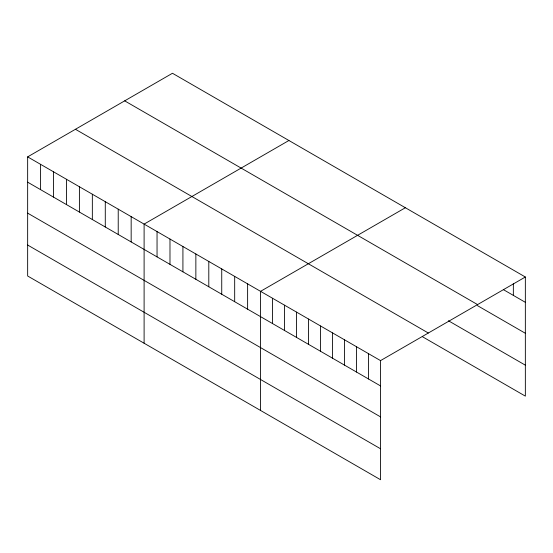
<?xml version="1.0" encoding="UTF-8"?>
<svg xmlns="http://www.w3.org/2000/svg" width="553" height="553" viewBox="0 0 553 553"><rect width="100%" height="100%" fill="white"/><g stroke="black" fill="none" stroke-linecap="round" stroke-linejoin="round"><path stroke-width="0.83" d="M27.65 156.872L380.54 360.611L380.54 479.734L27.65 275.995L27.65 156.872L172.46 73.266L525.35 277.005L525.35 396.128L422.305 336.639M288.915 140.497L144.105 224.103L144.105 343.233M405.37 207.734L260.56 291.334L260.56 410.464M380.54 360.611L525.35 277.005M503.472 289.682L525.35 302.311M124.674 100.853L477.564 304.592M477.357 305.567L525.35 333.272M448.421 320.754L525.35 365.174M75.436 129.278L428.326 333.017M27.65 182.179L380.54 385.918M27.65 213.14L380.54 416.879M27.65 245.034L380.54 448.773M513.35 283.578L513.35 295.385M368.54 353.685L368.54 378.992M356.547 346.752L356.547 372.065M344.547 339.825L344.547 365.139M332.547 332.899L332.547 358.213M320.546 325.973L320.546 351.286M308.553 319.046L308.553 344.353M296.553 312.12L296.553 337.427M284.553 305.194L284.553 330.5M272.553 298.267L272.553 323.574M247.62 283.869L247.62 309.175M234.679 276.396L234.679 301.71M221.739 268.924L221.739 294.237M208.799 261.458L208.799 286.765M195.859 253.986L195.859 279.293M182.919 246.514L182.919 271.827M169.985 239.041L169.985 264.355M157.045 231.576L157.045 256.882M131.165 216.631L131.165 241.944M118.224 209.165L118.224 234.472M105.284 201.693L105.284 227M92.344 194.221L92.344 219.534M79.404 186.748L79.404 212.062M66.471 179.283L66.471 204.589M53.53 171.81L53.53 197.124M40.59 164.338L40.59 189.651"/></g></svg>
